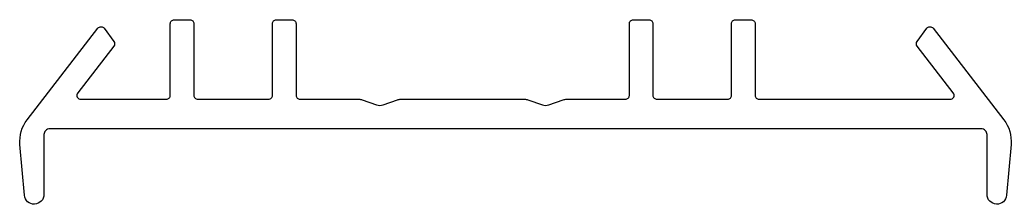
# Model space of a CAD drawing. Extents: x 676.5 to 727, y -22.7 to -13.3.
import ezdxf

# ---------------------------------------------------------------- set-up
doc = ezdxf.new("R2010")
doc.units = 0
doc.header["$LTSCALE"] = 15
doc.layers.get('0').update_dxf_attribs({"linetype": 'CONTINUOUS'})

msp = doc.modelspace()

# ---------------------------------------------------------------- linework, layer by layer
at = {"color": 7, "linetype": 'CONTINUOUS', "ltscale": 2}
msp.add_lwpolyline([(722.177, -14.667, -0.334295), (722.173, -14.426), (722.665, -13.755, -0.498919), (722.985, -13.75), (726.585, -18.404, -0.188375), (726.955, -19.661), (726.731, -22.243, -0.957761), (725.733, -22.2), (725.733, -19.165, 0.414214), (725.433, -18.865), (678.029, -18.865, 0.414214), (677.729, -19.165), (677.729, -22.2, -0.957761), (676.731, -22.243), (676.508, -19.661, -0.188375), (676.877, -18.404), (680.478, -13.75, -0.498919), (680.797, -13.755), (681.289, -14.426, -0.334295), (681.286, -14.667), (679.448, -17.042, 0.623224), (679.606, -17.365), (683.961, -17.365, 0.414214), (684.161, -17.165), (684.161, -13.524, -0.414214), (684.361, -13.324), (685.161, -13.324, -0.414214), (685.361, -13.524), (685.361, -17.165, 0.414214), (685.561, -17.365), (689.161, -17.365, 0.414214), (689.361, -17.165), (689.361, -13.524, -0.414214), (689.561, -13.324), (690.361, -13.324, -0.414214), (690.561, -13.524), (690.561, -17.165, 0.414214), (690.761, -17.365), (693.76, -17.365, -0.08402), (693.924, -17.393), (694.66, -17.649, 0.169234), (694.989, -17.649), (695.725, -17.393, -0.08402), (695.89, -17.365), (702.198, -17.365, -0.08402), (702.362, -17.393), (703.098, -17.649, 0.169234), (703.427, -17.649), (704.163, -17.393, -0.08402), (704.328, -17.365), (707.326, -17.365, 0.414214), (707.526, -17.165), (707.526, -13.524, -0.414214), (707.726, -13.324), (708.526, -13.324, -0.414214), (708.726, -13.524), (708.726, -17.165, 0.414214), (708.926, -17.365), (712.526, -17.365, 0.414214), (712.726, -17.165), (712.726, -13.524, -0.414214), (712.926, -13.324), (713.726, -13.324, -0.414214), (713.926, -13.524), (713.926, -17.165, 0.414214), (714.126, -17.365), (723.856, -17.365, 0.623224), (724.014, -17.042)], format="xyb", close=True, dxfattribs=at)

doc.saveas('drawing.dxf')
